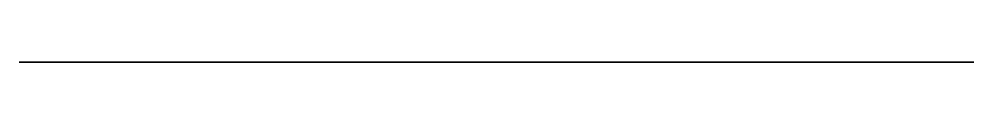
# Model space of a CAD drawing. Extents: x -4 to -1, y 6 to 6.
import ezdxf

# ---------------------------------------------------------------- set-up
doc = ezdxf.new("R2010")
doc.units = 0

# ---------------------------------------------------------------- blocks, each defined once
blk = doc.blocks.new('OCS_TRIANGLE')
at = {"color": 2}
blk.add_3dface([(0, 0), (1, 0), (0, 1)], dxfattribs=at)

msp = doc.modelspace()

# ---------------------------------------------------------------- block references
at = {"extrusion": (0, 1, 0), "xscale": 2, "yscale": 3, "rotation": 90}
msp.add_blockref('OCS_TRIANGLE', (4, 5, 6), dxfattribs=at)

doc.saveas('drawing.dxf')
